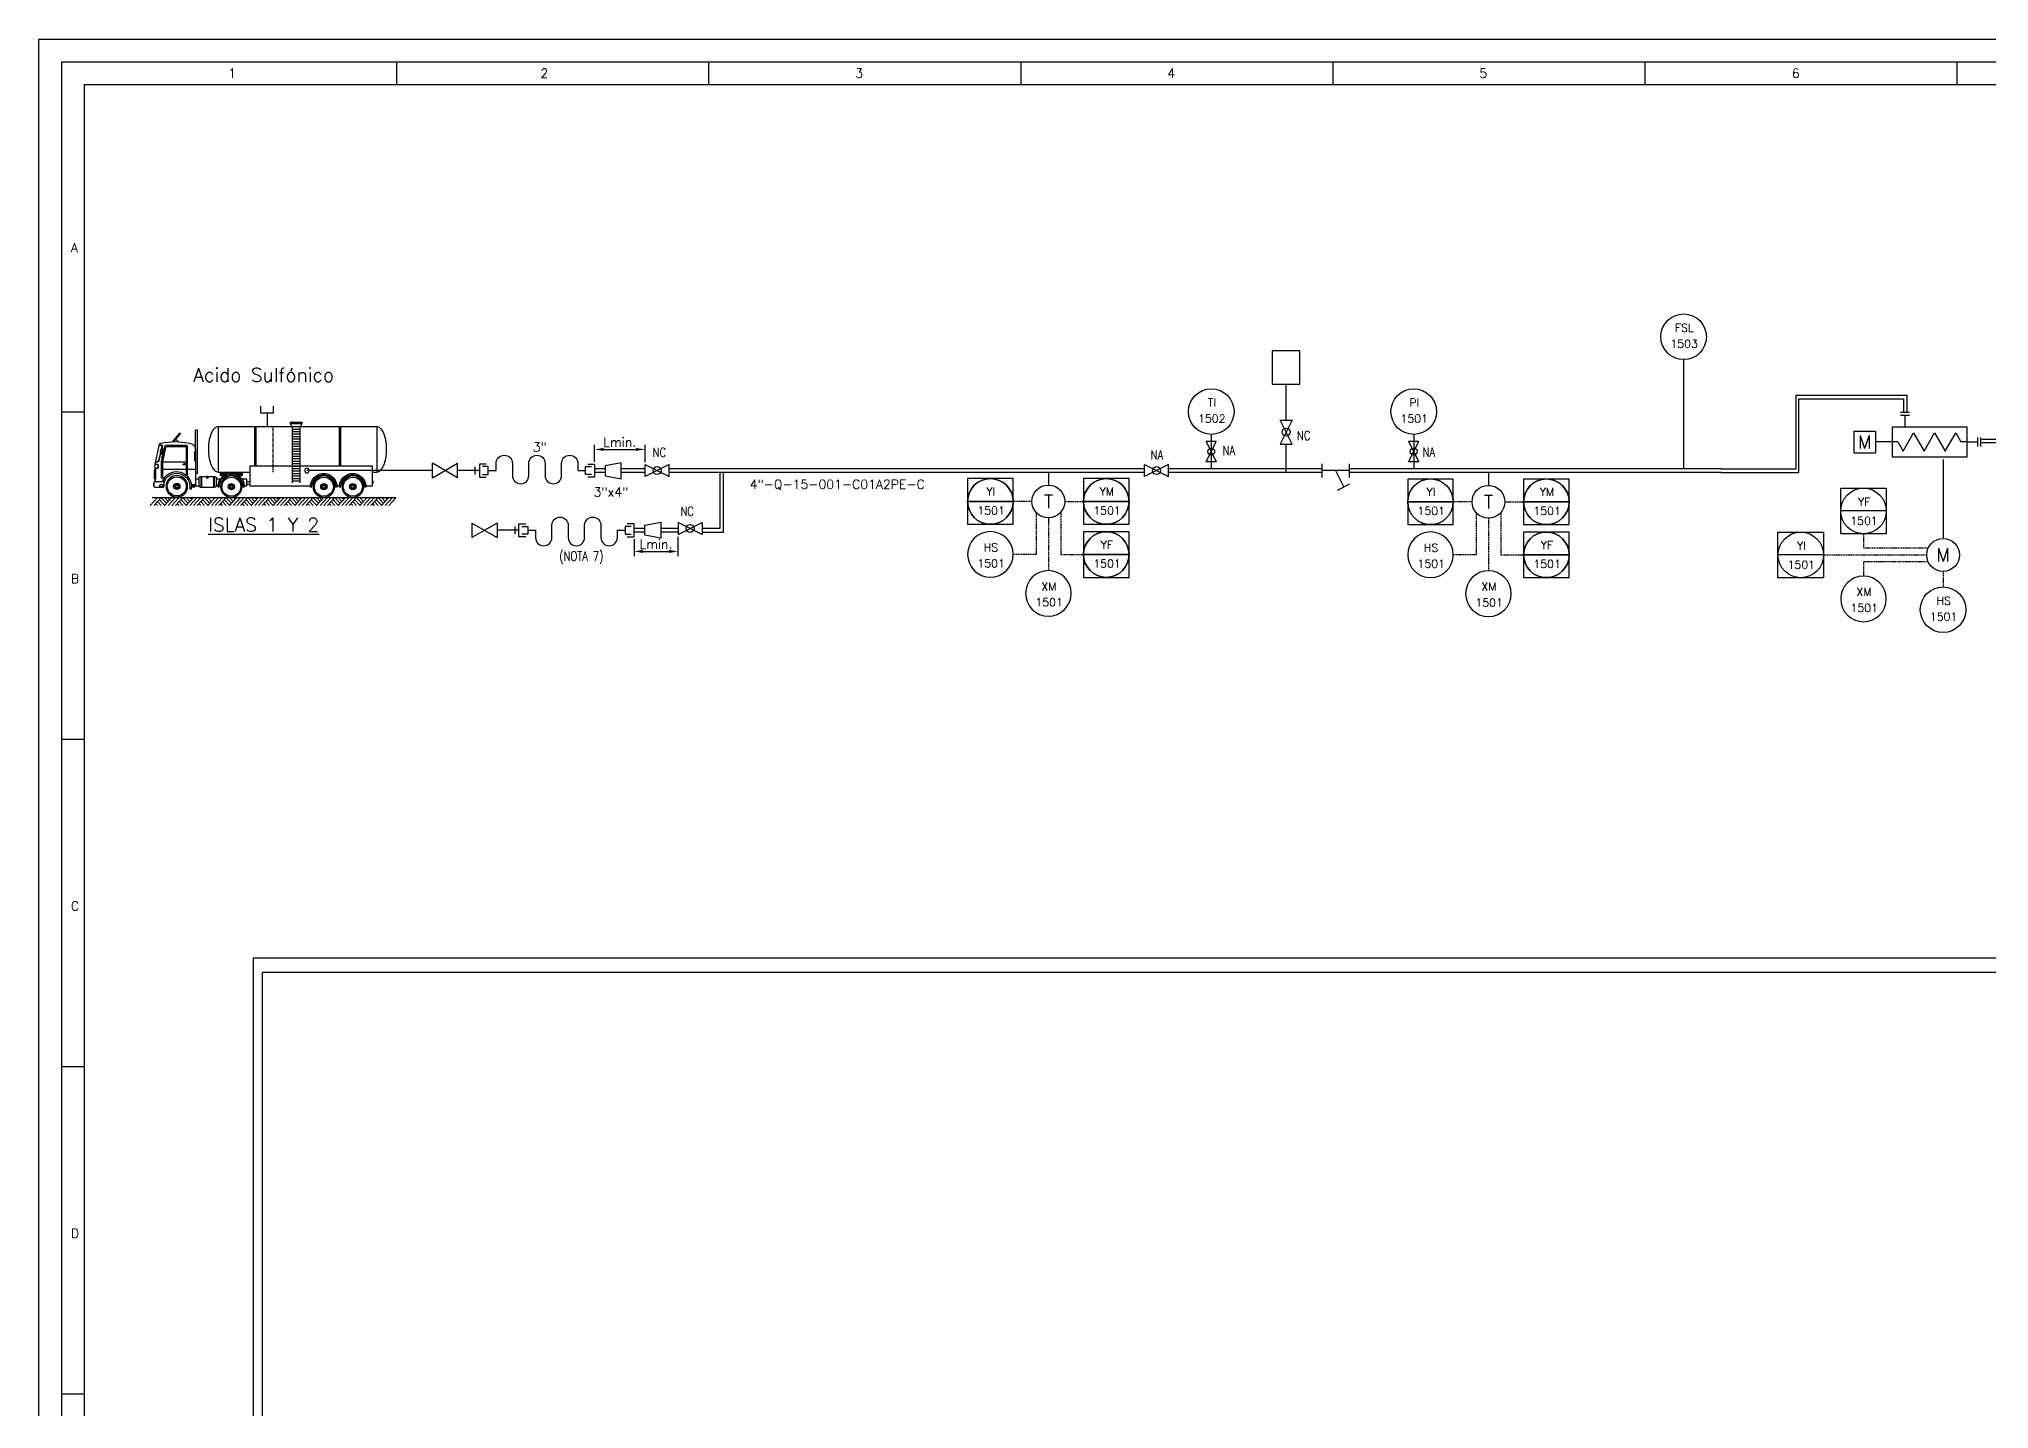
# Model space of a CAD drawing. Header units: metres. Extents: x 91 to 3133, y 1612 to 2206.
# Drawn here: x 90.8 to 518.3, y 1905.4 to 2205.7 of the extents above; entities that cross this region are included whole.
import ezdxf
from ezdxf.enums import TextEntityAlignment as Align

# ---------------------------------------------------------------- set-up
doc = ezdxf.new("R2010")
doc.units = ezdxf.units.M
doc.linetypes.add('RAYITAS', pattern=[0.375, 0.25, -0.125])
doc.linetypes.add('TRAZOS', pattern=[0.75, 0.5, -0.25])
for name, color, linetype in [('CAJETIN', 1, 'Continuous'), ('CARGACAMIONES', 7, 'Continuous'), ('COTAS', 4, 'Continuous'), ('EQUIPOS', 5, 'Continuous'), ('EQUIPOS 02', 1, 'Continuous'), ('FORMATO', 7, 'Continuous'), ('INSTRUMENTOS', 1, 'Continuous'), ('TEX', 7, 'Continuous'), ('TEX EQUIPOS', 6, 'Continuous'), ('TEXTO-VALVULAS Y ACCESORIOS', 7, 'Continuous'), ('TUBERIA', 5, 'Continuous'), ('TUBERÍA2', 1, 'TRAZOS'), ('VALVULAS Y ACCESORIOS', 1, 'Continuous')]:
    doc.layers.add(name, color=color, linetype=linetype)
doc.layers.add('TUBERÍA3', color=1, linetype='Continuous', true_color=0xff0000)
doc.styles.add('PY', font='ROMANS.shx')
doc.styles.add('PY1', font='ROMANS.shx', dxfattribs={"width": 0.8})
doc.linetypes.add('SEÑAL_MECANICA2', pattern='A,4.411183,["o",PY,S=4.130212,R=360,X=0,Y=-1.374288],0.588817,-0.374158,["",PY,S=2,R=360,X=0,Y=-0.688262],-2.183682', length=7.55784)
doc.dimstyles.new('1-5', dxfattribs={"dimtxt": 2, "dimasz": 2, "dimexe": 1, "dimexo": 0.5, "dimgap": 0.6, "dimtad": 1, "dimdec": 0, "dimlfac": 5, "dimzin": 0, "dimdsep": 46, "dimtxsty": 'PY', "dimcen": 0.7, "dimclrd": 4, "dimclre": 4, "dimclrt": 7, "dimazin": 0, "dimtfac": 1, "dimtdec": 0, "dimtofl": 0, "dimtmove": 0, "dimatfit": 3, "dimfxl": 1, "dimtolj": 1, "dimtzin": 0, "dimarcsym": 0})

# ---------------------------------------------------------------- blocks, each defined once
blk = doc.blocks.new('CAMION CISTERNA ALZ')
at = {"layer": 'CAJETIN', "color": 4, "linetype": 'RAYITAS'}
blk.add_line((38.62, 22.25), (38.62, 7.95), dxfattribs=at)
at = {"layer": 'CARGACAMIONES', "color": 4, "linetype": 'ByBlock'}
for p, q in [((55.71, 22.25), (6.06, 22.25)), ((6.06, 22.25), (6.06, 7.95)), ((17.4, 22.25), (17.4, 9.88)), ((17.83, 22.25), (17.83, 9.88)), ((33.2, 23.63), (29.46, 23.63)), ((29.46, 23.13), (29.46, 23.63)), ((33.2, 23.38), (29.46, 23.38)), ((33.2, 23.13), (29.46, 23.13)), ((29.73, 23.13), (29.73, 22.25)), ((30.12, 22.09), (30.12, 4.63)), ((32.54, 21.43), (30.12, 21.43)), ((32.54, 20.66), (30.12, 20.66)), ((32.54, 19.89), (30.12, 19.89)), ((32.54, 19.12), (30.12, 19.12)), ((32.54, 18.34), (30.12, 18.34)), ((32.54, 22.09), (32.54, 4.63)), ((32.91, 22.25), (32.91, 23.13)), ((33.2, 23.63), (33.2, 23.13)), ((43.94, 22.25), (43.94, 9.88)), ((44.37, 22.25), (44.37, 9.88)), ((55.71, 22.25), (55.71, 7.95)), ((62.23, 7.75), (62.23, 21.05)), ((62.23, 21.05), (62.83, 21.05)), ((62.83, 14.9), (62.83, 21.05)), ((67.49, 20.16), (69.67, 17.49)), ((67.79, 20.16), (67.49, 20.16)), ((69.97, 17.48), (67.79, 20.16)), ((32.54, 17.57), (30.12, 17.57)), ((32.54, 16.8), (30.12, 16.8)), ((32.54, 16.03), (30.12, 16.03)), ((32.54, 15.26), (30.12, 15.26)), ((32.54, 14.48), (30.12, 14.48)), ((32.54, 13.71), (30.12, 13.71)), ((32.54, 12.94), (30.12, 12.94)), ((62.83, 15), (62.83, 3.58)), ((62.83, 14.3), (63.22, 14.3)), ((62.83, 13.91), (63.22, 13.91)), ((62.83, 13.51), (63.22, 13.51)), ((62.83, 13.11), (63.22, 13.11)), ((62.83, 12.71), (63.22, 12.71)), ((62.83, 12.32), (63.22, 12.32)), ((65.41, 15.99), (65.41, 6.68)), ((71.82, 16.39), (65.81, 16.39)), ((65.81, 15.79), (65.81, 7.05)), ((71.82, 15.99), (66.01, 15.99)), ((69.05, 18.25), (68.14, 17.46)), ((72.2, 15.68), (73.15, 11.18)), ((72.59, 15.76), (73.06, 13.57)), ((73.06, 13.41), (73.06, 15.39)), ((73.06, 15.39), (73.35, 15.39)), ((73.35, 13.41), (73.06, 13.41)), ((73.09, 13.41), (73.55, 11.22)), ((73.15, 15.39), (73.15, 16.19)), ((73.15, 13.41), (73.15, 12.61)), ((73.15, 12.61), (73.55, 12.61)), ((73.39, 15.36), (73.23, 16.13)), ((73.53, 15.18), (73.32, 16.15)), ((73.35, 15.39), (73.35, 13.41)), ((74.15, 16.49), (73.52, 16.49)), ((74.18, 16.39), (73.52, 16.39)), ((74.2, 11.52), (73.69, 13.95)), ((74.3, 11.54), (73.74, 14.16)), ((75.44, 10.43), (74.12, 16.67)), ((7.45, 7.95), (6.06, 7.95)), ((45.78, 9.88), (7.45, 9.88)), ((7.45, 9.88), (7.45, 3.68)), ((32.54, 12.17), (30.12, 12.17)), ((32.54, 11.39), (30.12, 11.39)), ((32.54, 10.62), (30.12, 10.62)), ((32.54, 9.85), (30.12, 9.85)), ((32.54, 9.08), (30.12, 9.08)), ((32.54, 8.3), (30.12, 8.3)), ((32.54, 7.53), (30.12, 7.53)), ((32.54, 6.75), (30.12, 6.75)), ((45.78, 9.88), (45.78, 3.68)), ((55.71, 7.95), (45.78, 7.95)), ((48.23, 7.85), (48.23, 7.45)), ((54.98, 7.85), (48.23, 7.85)), ((48.23, 7.45), (51.01, 7.45)), ((50.24, 7.25), (48.23, 7.25)), ((48.23, 7.25), (48.23, 6.85)), ((48.23, 6.85), (49.44, 6.85)), ((48.43, 6.85), (48.92, 6.47)), ((48.73, 7.85), (48.73, 7.95)), ((49.32, 7.45), (49.32, 7.25)), ((52.3, 7.45), (54.98, 7.45)), ((54.98, 7.25), (53.07, 7.25)), ((53.87, 6.85), (54.98, 6.85)), ((53.89, 7.45), (53.89, 7.25)), ((54.78, 6.85), (54.34, 6.51)), ((54.49, 7.85), (54.49, 7.95)), ((54.98, 7.45), (54.98, 7.85)), ((54.98, 6.85), (54.98, 7.25)), ((56.67, 6.46), (58.95, 6.46)), ((56.97, 6.46), (56.97, 3.28)), ((57.17, 6.46), (57.17, 3.28)), ((58.95, 6.46), (58.95, 6.16)), ((59.35, 6.46), (61.44, 6.46)), ((59.35, 6.46), (59.35, 6.16)), ((60.94, 6.46), (60.94, 3.28)), ((61.14, 6.46), (61.14, 3.28)), ((62.83, 7.35), (62.63, 7.35)), ((62.83, 11.92), (63.22, 11.92)), ((62.83, 11.52), (63.22, 11.52)), ((65.41, 8.84), (62.83, 8.84)), ((73.15, 11.12), (65.81, 11.12)), ((73.15, 8.84), (65.81, 8.84)), ((66.1, 10.33), (66.1, 10.53)), ((66.1, 10.53), (66.5, 10.53)), ((66.8, 10.33), (66.1, 10.33)), ((66.8, 10.53), (66.8, 10.33)), ((73.35, 6.16), (72.5, 6.16)), ((73.15, 11.18), (73.15, 6.16)), ((73.55, 11.22), (73.55, 6.36)), ((74.55, 10.13), (74.55, 9.24)), ((74.64, 10.33), (74.64, 9.14)), ((75.27, 11.22), (74.69, 11.22)), ((75.29, 11.12), (74.69, 11.12)), ((75.44, 10.43), (74.74, 10.43)), ((74.74, 9.04), (75.44, 9.04)), ((75.44, 8.94), (75.24, 8.94)), ((75.44, 8.74), (75.24, 8.74)), ((75.34, 8.74), (75.34, 5.76)), ((75.44, 4.87), (75.44, 10.43)), ((75.44, 8.64), (75.54, 8.64)), ((75.54, 8.64), (75.54, 5.86)), ((75.64, 8.64), (75.54, 8.64)), ((75.64, 5.86), (75.64, 8.64)), ((7.15, 4.45), (7.15, 5.08)), ((7.15, 5.08), (7.45, 5.08)), ((7.45, 4.45), (7.15, 4.45)), ((9.49, 3.68), (7.45, 3.68)), ((9.48, 3.28), (9.87, 3.28)), ((17.32, 3.28), (17.72, 3.28)), ((18.22, 3.68), (17.71, 3.68)), ((18.56, 3.68), (17.75, 3.68)), ((18.55, 3.28), (18.94, 3.28)), ((26.39, 3.28), (26.79, 3.28)), ((45.78, 3.68), (26.78, 3.68)), ((32.54, 5.99), (30.12, 5.99)), ((32.54, 5.26), (30.12, 5.26)), ((46.74, 4.98), (45.78, 4.98)), ((46.74, 4.12), (45.78, 4.12)), ((46.74, 3.68), (46.74, 5.76)), ((46.74, 5.76), (48.29, 5.76)), ((47.54, 3.68), (46.74, 3.68)), ((47.54, 3.28), (47.93, 3.28)), ((55.02, 5.76), (56.27, 5.76)), ((55.38, 3.28), (55.78, 3.28)), ((56.27, 3.68), (55.77, 3.68)), ((56.27, 3.68), (56.27, 6.06)), ((61.44, 3.28), (56.67, 3.28)), ((61.83, 6.06), (61.83, 3.68)), ((61.83, 5.76), (62.83, 5.76)), ((62.83, 3.68), (61.83, 3.68)), ((64.12, 3.38), (63.03, 3.38)), ((63.05, 3.58), (63.05, 3.9)), ((63.05, 3.58), (64, 3.58)), ((64, 3.58), (64, 3.9)), ((64.12, 2.68), (64.12, 3.38)), ((64.62, 2.68), (64.12, 2.68)), ((64.62, 3.38), (64.62, 2.68)), ((72.66, 5.37), (72.66, 5.96)), ((72.66, 3.48), (72.66, 4.67)), ((72.86, 4.87), (75.64, 4.87)), ((72.86, 3.48), (72.86, 3.88)), ((72.86, 3.48), (74.05, 3.48)), ((75.64, 3.28), (72.86, 3.28)), ((74.05, 3.48), (74.05, 3.88)), ((75.44, 5.76), (75.24, 5.76)), ((75.54, 5.86), (75.44, 5.86)), ((75.54, 5.86), (75.64, 5.86)), ((75.84, 4.67), (75.84, 3.48)), ((75.84, 4.47), (76.03, 4.47)), ((76.03, 3.68), (75.84, 3.68)), ((76.03, 4.47), (76.03, 3.68))]:
    blk.add_line(p, q, dxfattribs=at)
at = {"layer": 'CARGACAMIONES', "color": 4}
for p, q in [((2.29, -2.48), (0, 0)), ((76.41, 0), (0.04, 0)), ((37.42, -1.23), (38.57, 0)), ((37.99, -1.84), (39.69, 0)), ((41.99, -2.48), (39.7, 0)), ((43.12, -2.48), (40.83, 0)), ((44.25, -2.48), (41.95, 0)), ((45.37, -2.48), (43.08, 0)), ((43.66, -0.62), (44.23, 0)), ((44.22, -1.23), (45.36, 0)), ((44.78, -1.84), (46.49, 0)), ((48.78, -2.48), (46.49, 0)), ((49.9, -2.48), (47.61, 0)), ((3.42, -2.48), (1.13, 0)), ((4.55, -2.48), (2.25, 0)), ((2.83, -0.63), (3.41, 0)), ((3.39, -1.24), (4.53, 0)), ((3.96, -1.85), (5.66, 0)), ((4.49, -2.48), (6.22, -0.61)), ((5.62, -2.49), (6.79, -1.22)), ((7.95, -2.49), (5.66, 0)), ((6.74, -2.49), (7.35, -1.83)), ((9.08, -2.49), (6.79, 0)), ((10.2, -2.49), (7.91, 0)), ((11.33, -2.49), (9.04, 0)), ((10.18, -1.24), (11.32, -0.01)), ((10.74, -1.85), (12.44, -0.01)), ((11.28, -2.49), (13.01, -0.62)), ((12.4, -2.49), (13.57, -1.23)), ((14.74, -2.49), (12.44, -0.01)), ((13.53, -2.49), (14.13, -1.84)), ((15.86, -2.49), (13.57, -0.01)), ((16.99, -2.49), (14.7, -0.01)), ((18.12, -2.49), (15.82, -0.01)), ((16.4, -0.63), (16.98, -0.01)), ((16.96, -1.24), (18.1, -0.01)), ((17.53, -1.85), (19.23, -0.01)), ((18.06, -2.49), (19.79, -0.62)), ((19.19, -2.49), (20.36, -1.23)), ((21.52, -2.49), (19.23, -0.01)), ((20.32, -2.49), (20.92, -1.84)), ((22.65, -2.49), (20.36, -0.01)), ((23.78, -2.5), (21.48, -0.01)), ((24.9, -2.5), (22.61, -0.01)), ((23.2, -0.91), (23.77, -0.28)), ((23.75, -1.25), (24.89, -0.01)), ((24.31, -1.86), (26.02, -0.01)), ((24.85, -2.5), (26.58, -0.62)), ((25.97, -2.5), (27.14, -1.23)), ((28.31, -2.5), (26.02, -0.01)), ((27.1, -2.5), (27.71, -1.84)), ((29.44, -2.5), (27.14, -0.01)), ((30.56, -2.5), (28.27, -0.02)), ((31.69, -2.5), (29.4, -0.02)), ((29.99, -0.77), (30.55, -0.14)), ((30.54, -1.25), (31.68, -0.02)), ((31.1, -1.86), (32.8, -0.02)), ((31.63, -2.5), (33.37, -0.63)), ((32.76, -2.5), (33.93, -1.24)), ((35.09, -2.5), (32.8, -0.02)), ((33.89, -2.5), (34.49, -1.85)), ((36.22, -2.5), (33.93, -0.02)), ((37.35, -2.5), (35.06, -0.02)), ((38.47, -2.5), (36.18, -0.02)), ((36.88, -0.75), (37.44, -0.12)), ((38.52, -2.48), (40.25, -0.61)), ((39.65, -2.48), (40.82, -1.22)), ((40.78, -2.48), (41.38, -1.83)), ((45.32, -2.48), (47.05, -0.61)), ((46.44, -2.48), (47.61, -1.22)), ((47.57, -2.48), (48.17, -1.83)), ((51.03, -2.48), (48.74, 0)), ((52.16, -2.48), (49.87, 0)), ((50.44, -0.63), (51.02, 0)), ((51, -1.24), (52.14, 0)), ((51.57, -1.85), (53.27, 0)), ((52.1, -2.48), (53.83, -0.61)), ((53.23, -2.49), (54.4, -1.22)), ((55.56, -2.49), (53.27, 0)), ((54.36, -2.49), (54.96, -1.83)), ((56.69, -2.49), (54.4, 0)), ((57.82, -2.49), (55.52, 0)), ((58.94, -2.49), (56.65, 0)), ((57.79, -1.24), (58.93, -0.01)), ((58.35, -1.85), (60.06, -0.01)), ((58.89, -2.49), (60.62, -0.62)), ((60.02, -2.49), (61.18, -1.23)), ((62.35, -2.49), (60.06, -0.01)), ((61.14, -2.49), (61.75, -1.84)), ((63.48, -2.49), (61.18, -0.01)), ((64.6, -2.49), (62.31, -0.01)), ((65.73, -2.49), (63.44, -0.01)), ((64.01, -0.63), (64.59, -0.01)), ((64.58, -1.24), (65.72, -0.01)), ((65.14, -1.85), (66.84, -0.01)), ((65.67, -2.49), (67.41, -0.62)), ((66.8, -2.49), (67.97, -1.23)), ((69.13, -2.49), (66.84, -0.01)), ((67.93, -2.49), (68.53, -1.84)), ((70.26, -2.49), (67.97, -0.01)), ((71.39, -2.5), (69.1, -0.01)), ((72.51, -2.5), (70.22, -0.01)), ((70.81, -0.91), (71.38, -0.28)), ((71.36, -1.25), (72.5, -0.01)), ((71.92, -1.86), (73.63, -0.01)), ((72.46, -2.5), (74.19, -0.62)), ((73.59, -2.5), (74.75, -1.23)), ((75.92, -2.5), (73.63, -0.01)), ((74.71, -2.5), (75.32, -1.84)), ((77.05, -2.5), (74.76, -0.01))]:
    blk.add_line(p, q, dxfattribs=at)
at = {"layer": 'CARGACAMIONES', "color": 4, "linetype": 'ByBlock'}
for centre, radius in [((13.55, 3.38), 3.38), ((22.62, 3.38), 3.38), ((51.61, 3.38), 3.38), ((59.15, 6.46), 0.199), ((68.69, 3.48), 3.38), ((13.55, 3.38), 0.794), ((12.95, 3.38), 0.0993), ((13.13, 3.8), 0.0993), ((13.13, 2.96), 0.0993), ((13.55, 3.38), 0.397), ((13.55, 3.98), 0.0993), ((13.55, 2.78), 0.0993), ((13.97, 3.8), 0.0993), ((13.97, 2.96), 0.0993), ((14.14, 3.38), 0.0993), ((22.62, 3.38), 0.794), ((22.02, 3.38), 0.0993), ((22.2, 3.8), 0.0993), ((22.2, 2.96), 0.0993), ((22.62, 3.38), 0.397), ((22.62, 3.98), 0.0993), ((22.62, 2.78), 0.0993), ((23.04, 3.8), 0.0993), ((23.04, 2.96), 0.0993), ((23.21, 3.38), 0.0993), ((51.61, 3.38), 0.794), ((51.01, 3.38), 0.0993), ((51.19, 3.8), 0.0993), ((51.19, 2.96), 0.0993), ((51.61, 3.38), 0.397), ((51.61, 3.98), 0.0993), ((51.61, 2.78), 0.0993), ((52.03, 3.8), 0.0993), ((52.03, 2.96), 0.0993), ((52.2, 3.38), 0.0993), ((68.69, 3.48), 0.794), ((68.09, 3.48), 0.0993), ((68.27, 3.9), 0.0993), ((68.27, 3.06), 0.0993), ((68.69, 3.48), 0.397), ((68.69, 4.07), 0.0993), ((68.69, 2.88), 0.0993), ((69.11, 3.9), 0.0993), ((69.11, 3.06), 0.0993), ((69.28, 3.48), 0.0993)]:
    blk.add_circle(centre, radius, dxfattribs=at)
at = {"layer": 'CARGACAMIONES', "color": 4, "linetype": 'Continuous'}
blk.add_circle((27.95, 8.42), 0.718, dxfattribs=at)
at = {"layer": 'CARGACAMIONES', "color": 4, "linetype": 'ByBlock'}
for centre, radius, start, end in [((13.25, 16.31), 10.04, 157.51772, 170.27274), ((8.8, 18.15), 5.23, 135.02507, 157.51772), ((6.06, 20.89), 1.36, 90, 135.02507), ((55.71, 20.89), 1.36, 44.97493, 90), ((52.97, 18.15), 5.23, 22.48228, 44.97493), ((48.52, 16.31), 10.04, 9.72726, 22.48228), ((20.34, 15.1), 17.24, 170.27274, 180), ((20.34, 15.1), 17.24, 180, 189.72726), ((41.43, 15.1), 17.24, 360, 9.72726), ((41.43, 15.1), 17.24, 350.27274, 0), ((64.81, 15), 1.99, 90, 180), ((69.28, -2.39), 19.88, 77.0128, 102.9872), ((65.81, 15.99), 0.397, 90, 180), ((66.01, 15.79), 0.199, 90, 180), ((69.75, 17.67), 0.0993, 0, 180), ((69.75, 17.67), 0.0993, 180, 0), ((71.82, 15.59), 0.794, 11.94418, 90), ((71.82, 15.59), 0.397, 11.94418, 90), ((73.52, 16.19), 0.298, 90, 191.97613), ((73.52, 16.19), 0.199, 90, 191.97613), ((72.36, 14.4), 1.4, 315, 45), ((73.73, 16.59), 0.397, 11.97613, 90), ((13.25, 13.88), 10.04, 189.72726, 202.48228), ((8.8, 12.04), 5.23, 202.48228, 224.97493), ((6.06, 9.3), 1.36, 224.97493, 270), ((13.6, 3.38), 4.12, 358.61965, 181.38035), ((13.6, 3.38), 3.72, 358.47242, 181.52758), ((13.55, 3.38), 2.98, 90, 270), ((13.55, 3.38), 2.98, 270, 90), ((22.67, 3.38), 4.12, 358.61965, 181.38035), ((22.67, 3.38), 3.72, 358.47242, 181.52758), ((22.62, 3.38), 2.98, 90, 270), ((22.62, 3.38), 2.98, 270, 90), ((51.66, 3.38), 4.12, 358.61965, 181.38035), ((51.66, 3.38), 3.72, 358.47242, 181.52758), ((51.61, 3.38), 2.98, 90, 270), ((51.61, 3.38), 2.98, 270, 90), ((55.71, 9.3), 1.36, 270, 315.02507), ((56.67, 6.06), 0.397, 90, 180), ((52.97, 12.04), 5.23, 315.02507, 337.51772), ((48.52, 13.88), 10.04, 337.51772, 350.27274), ((59.15, 6.16), 0.199, 180, 0), ((61.44, 6.06), 0.397, 0, 90), ((62.63, 7.75), 0.397, 180, 270), ((68.74, 3.48), 4.62, 31.87064, 181.38035), ((68.74, 3.48), 4.12, 17.5788, 181.38035), ((68.69, 3.48), 2.98, 90, 270), ((68.69, 3.48), 2.98, 270, 90), ((73.35, 6.36), 0.199, 270, 0), ((74.69, 11.62), 0.497, 191.97613, 270), ((74.69, 11.62), 0.397, 191.97613, 270), ((74.74, 10.33), 0.0993, 90, 180), ((74.74, 9.14), 0.0993, 180, 270), ((13.55, 3.38), 0.993, 90, 270), ((13.55, 3.38), 0.993, 270, 90), ((22.62, 3.38), 0.993, 90, 270), ((22.62, 3.38), 0.993, 270, 90), ((51.61, 3.38), 0.993, 90, 270), ((51.61, 3.38), 0.993, 270, 90), ((56.67, 3.68), 0.397, 180, 270), ((61.44, 3.68), 0.397, 270, 0), ((63.03, 3.58), 0.199, 180, 270), ((63.52, 3.42), 0.674, 45, 135), ((68.69, 3.48), 0.993, 90, 270), ((68.69, 3.48), 0.993, 270, 90), ((72.66, 5.66), 0.298, 270, 90), ((72.86, 4.67), 0.199, 90, 180), ((72.86, 3.48), 0.199, 180, 270), ((73.45, 3.28), 0.843, 45, 135), ((68.74, 3.48), 4.62, 17.5788, 25.73681), ((75.64, 4.67), 0.199, 0, 90), ((75.64, 3.48), 0.199, 270, 0)]:
    blk.add_arc(centre, radius, start, end, dxfattribs=at)
at = {"layer": 'CARGACAMIONES', "color": 4}
for start, end in [(357.70847, 177.70847), (177.70847, 357.70847)]:
    blk.add_arc((74.79, -1.38), 0.0145, start, end, dxfattribs=at)
blk = doc.blocks.new('VALV GLOB-V')
at = {"layer": 'INSTRUMENTOS', "color": 1, "flags": 128}
blk.add_lwpolyline([(5.7, -1.43), (5.7, 1.43), (0, -1.43), (0, 1.43)], close=True, dxfattribs=at)
at = {"layer": 'INSTRUMENTOS', "color": 1}
blk.add_circle((2.85, 0), 0.95, dxfattribs=at)
at = {"layer": 'INSTRUMENTOS', "color": 7, "linetype": 'SEÑAL_MECANICA2', "style": 'PY'}
blk.add_attdef('REF.', text='', height=2, dxfattribs=at).set_placement((3, -3.37), align=Align.MIDDLE)
blk = doc.blocks.new('*D25')
at = {"layer": 'COTAS', "color": 4, "lineweight": -2, "transparency": 16777216}
for p, q in [((212.58, 2112.99), (212.58, 2116.72)), ((223.65, 2112.9), (223.65, 2116.72)), ((214.58, 2115.72), (221.65, 2115.72))]:
    blk.add_line(p, q, dxfattribs=at)
at = {"layer": 'COTAS', "color": 4, "transparency": 16777216}
for points in [[(214.58, 2116.05), (214.58, 2115.39), (212.58, 2115.72)], [(221.65, 2116.05), (221.65, 2115.39), (223.65, 2115.72)]]:
    blk.add_solid(points, dxfattribs=at)
at = {"layer": 'DEFPOINTS', "color": 0, "transparency": 16777216}
for p in [(212.58, 2112.49), (223.65, 2115.72), (223.65, 2112.4)]:
    blk.add_point(p, dxfattribs=at)
at = {"layer": 'COTAS', "color": 7, "transparency": 16777216, "insert": (218.12, 2117.32), "char_height": 2, "attachment_point": 5, "style": 'PY'}
blk.add_mtext('\\A1;Lmin.', dxfattribs=at)
blk = doc.blocks.new('SEÑAL CIRCU MARCO')
at = {"color": 1, "linetype": 'Continuous', "ltscale": 0.5}
blk.add_line((5.7, 5.7), (-5.7, 5.7), dxfattribs=at)
at = {"color": 1, "flags": 128}
blk.add_lwpolyline([(5.7, 0), (-5.7, 0), (-5.7, 11.4), (5.7, 11.4)], close=True, dxfattribs=at)
at = {"color": 1}
blk.add_circle((0, 5.7), 5.7, dxfattribs=at)
at = {"style": 'PY'}
for tag, p in [('XXX', (0.18, 7.98)), ('YYY', (0.13, 3.24))]:
    blk.add_attdef(tag, text='', height=2, dxfattribs=at).set_placement(p, align=Align.MIDDLE)
blk = doc.blocks.new('SEÑAL CIR')
at = {"color": 1}
blk.add_circle((0, 5.7), 5.7, dxfattribs=at)
at = {"layer": 'INSTRUMENTOS', "linetype": 'Continuous', "style": 'PY', "flags": 4}
for p in [(0.18, 6.94), (0.13, 2.95)]:
    blk.add_attdef('---', text='', height=2, dxfattribs=at).set_placement(p, align=Align.CENTER)
blk = doc.blocks.new('REDUCCION')
at = {"color": 1}
for p, q in [((0, 2), (0, -2)), ((4, 1.25), (0, 2)), ((4, -1.25), (4, 1.25)), ((0, -2), (4, -1.25))]:
    blk.add_line(p, q, dxfattribs=at)
at = {"style": 'PY1', "width": 0.8}
blk.add_attdef('.', text='', height=2, dxfattribs=at).set_placement((2, -3.65), align=Align.MIDDLE)
blk = doc.blocks.new('*D22')
at = {"layer": 'COTAS', "color": 4, "lineweight": -2, "transparency": 16777216}
for p, q in [((221.24, 2096.08), (221.24, 2092.35)), ((230.88, 2096.58), (230.88, 2092.35)), ((223.24, 2093.35), (228.88, 2093.35))]:
    blk.add_line(p, q, dxfattribs=at)
at = {"layer": 'COTAS', "color": 4, "transparency": 16777216}
for points in [[(223.24, 2093.69), (223.24, 2093.02), (221.24, 2093.35)], [(228.88, 2093.69), (228.88, 2093.02), (230.88, 2093.35)]]:
    blk.add_solid(points, dxfattribs=at)
at = {"layer": 'DEFPOINTS', "color": 0, "transparency": 16777216}
for p in [(221.24, 2096.58), (230.88, 2097.08), (230.88, 2093.35)]:
    blk.add_point(p, dxfattribs=at)
at = {"layer": 'COTAS', "color": 7, "transparency": 16777216, "insert": (226.06, 2094.95), "char_height": 2, "attachment_point": 5, "style": 'PY'}
blk.add_mtext('\\A1;Lmin.', dxfattribs=at)
blk = doc.blocks.new('MANG-VAL')
at = {"layer": 'INSTRUMENTOS', "color": 1}
for p, q in [((0, 1.5), (0, -1.5)), ((6, 0), (0, 0)), ((3, 0), (4.8, -3.6)), ((6, 1.5), (6, -1.5)), ((3.46, -4.27), (6.14, -2.93))]:
    blk.add_line(p, q, dxfattribs=at)
blk = doc.blocks.new('MARCO-A1')
at = {"layer": 'FORMATO', "color": 5}
for p, q in [((78.42, 589), (78.42, 584)), ((146.83, 589), (146.83, 584)), ((215.25, 589), (215.25, 584)), ((283.67, 589), (283.67, 584)), ((352.08, 589), (352.08, 584)), ((420.5, 589), (420.5, 584)), ((5, 512.25), (10, 512.25)), ((5, 440.5), (10, 440.5)), ((5, 368.75), (10, 368.75)), ((5, 297), (10, 297))]:
    blk.add_line(p, q, dxfattribs=at)
at = {"layer": 'FORMATO', "color": 1}
blk.add_lwpolyline([(0, 594), (841, 594), (841, 0), (0, 0)], close=True, dxfattribs=at)
at = {"layer": 'FORMATO', "color": 5}
blk.add_lwpolyline([(5, 589), (836, 589), (836, 5), (5, 5)], close=True, dxfattribs=at)
at = {"layer": 'FORMATO', "color": 8, "linetype": 'Continuous'}
blk.add_lwpolyline([(10, 584), (831, 584), (831, 10), (10, 10)], close=True, dxfattribs=at)
at = {"layer": 'FORMATO', "color": 1, "style": 'PY'}
for s, p in [('1', (41.52, 585.5)), ('2', (109.93, 585.5)), ('3', (178.99, 585.5)), ('4', (247.4, 585.5)), ('5', (315.82, 585.5)), ('6', (384.34, 585.5)), ('A', (7, 547.25)), ('B', (7, 474.67)), ('C', (7, 402.92)), ('D', (7, 331.17))]:
    blk.add_text(s, height=2, dxfattribs=at).set_placement(p)
blk = doc.blocks.new('BOMBA VOLUMETRICA')
at = {"layer": 'EQUIPOS', "linetype": 'Continuous'}
for p, q in [((-11.27, -4.05), (-11.27, -8.85)), ((-11.27, -4.05), (-6.47, -4.05)), ((-6.47, -4.05), (-6.47, -8.85)), ((0, -3.12), (0, -0.67)), ((-1.61, -6.45), (-6.47, -6.45)), ((-1.61, -6.45), (-0.45, -8.45)), ((-0.45, -8.45), (1.86, -4.45)), ((1.86, -4.45), (4.17, -8.45)), ((4.17, -8.45), (6.48, -4.45)), ((6.48, -4.45), (8.79, -8.45)), ((8.79, -8.45), (11.1, -4.45)), ((11.1, -4.45), (12.25, -6.45)), ((13.52, -6.45), (12.25, -6.45)), ((13.52, -6.45), (15.97, -6.45)), ((-11.27, -8.85), (-6.47, -8.85))]:
    blk.add_line(p, q, dxfattribs=at)
at = {"layer": 'EQUIPOS', "linetype": 'Continuous', "flags": 128}
blk.add_lwpolyline([(-2.78, -3.12), (13.52, -3.12), (13.52, -9.79), (-2.78, -9.79)], close=True, dxfattribs=at)
at = {"layer": 'VALVULAS Y ACCESORIOS', "ltscale": 0.1}
for p, q in [((1, 0), (-1, 0)), ((1, -0.67), (-1, -0.67)), ((15.97, -7.45), (15.97, -5.45)), ((16.64, -7.45), (16.64, -5.45))]:
    blk.add_line(p, q, dxfattribs=at)
at = {"layer": 'EQUIPOS 02', "style": 'PY'}
blk.add_text('M', height=2.8, dxfattribs=at).set_placement((-8.87, -6.45), align=Align.MIDDLE)
at = {"layer": 'TEX EQUIPOS', "linetype": 'Continuous', "style": 'PY1', "width": 0.8}
blk.add_attdef('REF_EQUIPO', text='', height=3, dxfattribs=at).set_placement((2.35, -13.59), align=Align.MIDDLE_CENTER)

msp = doc.modelspace()

# ---------------------------------------------------------------- linework, layer by layer
at = {"color": 1}
for p, q in [((451.38, 2135.42), (451.38, 2111.48)), ((140.8, 2123.74), (140.8, 2120.76)), ((347.81, 2119.02), (347.81, 2111.48)), ((392.19, 2119.02), (392.19, 2111.48)), ((182.56, 2109.5), (177.05, 2112.68)), ((177.05, 2109.5), (182.56, 2112.68)), ((177.05, 2109.5), (177.05, 2112.68)), ((182.56, 2109.5), (182.56, 2112.68)), ((177.05, 2111.09), (149.5, 2111.09)), ((187.33, 2111.07), (182.56, 2111.07)), ((186.41, 2110.23), (186.41, 2111.91)), ((191.22, 2099.58), (185.7, 2096.39)), ((185.7, 2099.58), (191.22, 2096.39)), ((185.7, 2099.58), (185.7, 2096.39)), ((191.22, 2099.58), (191.22, 2096.39)), ((195.99, 2098), (191.22, 2098)), ((195.07, 2098.84), (195.07, 2097.17))]:
    msp.add_line(p, q, dxfattribs=at)
at = {"color": 5, "linetype": 'ByBlock'}
for p, q in [((476.02, 2111.48), (476.02, 2127.65)), ((476.02, 2127.65), (500.35, 2127.65)), ((500.35, 2127.65), (500.35, 2123.81)), ((459.71, 2111.48), (476.02, 2111.48))]:
    msp.add_line(p, q, dxfattribs=at)
at = {"color": 4, "linetype": 'ByBlock'}
for p, q in [((476.65, 2110.68), (476.65, 2126.84)), ((476.65, 2126.84), (499.56, 2126.84)), ((499.56, 2126.84), (499.56, 2123.81)), ((459.71, 2110.68), (476.65, 2110.68))]:
    msp.add_line(p, q, dxfattribs=at)
at = {"color": 1, "linetype": 'ByBlock'}
msp.add_line((508.37, 2096.37), (508.37, 2113.55), dxfattribs=at)
at = {"color": 5}
for p, q in [((240.89, 2097.6), (240.89, 2110.65)), ((236.16, 2097.6), (240.89, 2097.6))]:
    msp.add_line(p, q, dxfattribs=at)
at = {"color": 1, "flags": 128}
for points in [[(139.37, 2125.24), (139.37, 2123.74), (142.22, 2123.74), (142.22, 2125.24)], [(188.83, 2112.49), (187.33, 2112.49), (187.33, 2109.64), (188.83, 2109.64)], [(211.08, 2112.49), (212.58, 2112.49), (212.58, 2109.64), (211.08, 2109.64)], [(197.49, 2096.58), (195.99, 2096.58), (195.99, 2099.43), (197.49, 2099.43)], [(219.74, 2096.58), (221.24, 2096.58), (221.24, 2099.43), (219.74, 2099.43)]]:
    msp.add_lwpolyline(points, dxfattribs=at)
at = {"color": 1}
for centre in [(312.09, 2104.32), (408.58, 2104.25), (508.27, 2092.59)]:
    msp.add_circle(centre, 3.6, dxfattribs=at)
at = {"layer": 'INSTRUMENTOS', "color": 1, "ltscale": 0.1, "flags": 128}
for points in [[(187.99, 2110.22), (189.29, 2110.22), (189.29, 2111.95), (187.99, 2111.95)], [(211.92, 2110.22), (210.63, 2110.22), (210.63, 2111.95), (211.92, 2111.95)], [(196.65, 2098.86), (197.95, 2098.86), (197.95, 2097.13), (196.65, 2097.13)], [(220.58, 2098.86), (219.29, 2098.86), (219.29, 2097.13), (220.58, 2097.13)]]:
    msp.add_lwpolyline(points, dxfattribs=at)
at = {"layer": 'TUBERIA', "color": 5, "linetype": 'Continuous'}
for p, q in [((516.74, 2117.94), (524.66, 2117.94)), ((214.94, 2111.48), (212.58, 2111.48)), ((223.65, 2111.48), (218.45, 2111.48)), ((333.2, 2111.48), (228.91, 2111.48)), ((357.86, 2111.48), (338.46, 2111.48)), ((372.06, 2111.48), (357.86, 2111.48)), ((451.38, 2111.48), (378.06, 2111.48)), ((459.71, 2111.48), (451.38, 2111.48)), ((223.6, 2097.59), (221.24, 2097.59)), ((230.86, 2097.59), (227.11, 2097.59))]:
    msp.add_line(p, q, dxfattribs=at)
at = {"layer": 'TUBERIA', "color": 4, "linetype": 'Continuous'}
for p, q in [((524.66, 2117.14), (516.74, 2117.14)), ((214.94, 2110.68), (212.58, 2110.68)), ((223.65, 2110.68), (218.45, 2110.68)), ((333.2, 2110.68), (228.91, 2110.68)), ((357.86, 2110.68), (338.46, 2110.68)), ((372.06, 2110.68), (357.86, 2110.68)), ((451.38, 2110.68), (378.06, 2110.68)), ((459.71, 2110.68), (451.38, 2110.68)), ((223.6, 2098.39), (221.24, 2098.39)), ((230.92, 2098.39), (227.11, 2098.39))]:
    msp.add_line(p, q, dxfattribs=at)
at = {"layer": 'TUBERIA', "color": 1, "linetype": 'TRAZOS', "ltscale": 0.5}
for p, q in [((482.07, 2092.59), (504.67, 2092.59)), ((508.27, 2088.99), (508.27, 2085.58))]:
    msp.add_line(p, q, dxfattribs=at)
at = {"layer": 'TUBERIA', "color": 4, "linetype": 'Continuous'}
msp.add_lwpolyline([(361.17, 2130.03), (367.23, 2130.03), (367.23, 2137.34), (361.17, 2137.34)], close=True, dxfattribs=at)
for points in [[(364.2, 2122.16), (364.2, 2130.03)], [(674.35, 2117.14), (674.35, 2004.17), (137.72, 2004.17), (137.72, 1885.91)], [(364.2, 2110.68), (364.2, 2116.9)], [(240.05, 2110.68), (240.05, 2098.39), (236.18, 2098.39)]]:
    msp.add_lwpolyline(points, dxfattribs=at)
at = {"layer": 'TUBERIA', "color": 5, "linetype": 'Continuous'}
msp.add_lwpolyline([(675.15, 2117.94), (675.93, 2117.94), (675.93, 2001.05), (139.67, 2001.05), (139.67, 1886.71)], dxfattribs=at)
at = {"layer": 'TUBERIA', "color": 5, "linetype": 'Continuous', "flags": 128}
for points in [[(189.29, 2111.08), (190.99, 2111.08), (190.99, 2112.67, -1), (194.58, 2112.67), (194.58, 2109.99, 1), (198.16, 2109.99), (198.16, 2112.67, -1), (201.75, 2112.67), (201.75, 2109.99, 1), (205.34, 2109.99), (205.34, 2112.67, -1), (208.92, 2112.67), (208.92, 2111.08), (210.63, 2111.08)], [(197.95, 2097.99), (199.65, 2097.99), (199.65, 2096.4, 1), (203.24, 2096.4), (203.24, 2099.09, -1), (206.82, 2099.09), (206.82, 2096.4, 1), (210.41, 2096.4), (210.41, 2099.09, -1), (213.99, 2099.09), (213.99, 2096.4, 1), (217.58, 2096.4), (217.58, 2097.99), (219.29, 2097.99)]]:
    msp.add_lwpolyline(points, format="xyb", dxfattribs=at)
at = {"layer": 'TUBERÍA2', "ltscale": 0.5}
for points in [[(308.49, 2104.32), (304.38, 2104.32)], [(315.69, 2104.32), (319.79, 2104.32)], [(404.98, 2104.25), (400.88, 2104.25)], [(412.18, 2104.25), (416.29, 2104.25)], [(309.38, 2101.95), (309.38, 2092.69), (304.38, 2092.69)], [(312.09, 2100.72), (312.09, 2089.17)], [(314.79, 2101.95), (314.79, 2092.69), (319.79, 2092.69)], [(405.88, 2101.87), (405.88, 2092.61), (400.88, 2092.61)], [(408.58, 2100.65), (408.58, 2089.1)], [(411.29, 2101.87), (411.29, 2092.61), (416.29, 2092.61)]]:
    msp.add_lwpolyline(points, dxfattribs=at)
at = {"layer": 'TUBERÍA2', "color": 1, "ltscale": 0.5}
for points in [[(490.82, 2097.23), (490.82, 2094.13), (505.02, 2094.13)], [(505.02, 2091.05), (490.82, 2091.05), (490.82, 2087.95)]]:
    msp.add_lwpolyline(points, dxfattribs=at)
at = {"layer": 'TUBERÍA3'}
for points in [[(312.09, 2110.68), (312.09, 2107.92)], [(408.58, 2110.61), (408.58, 2107.85)], [(294.38, 2104.32), (304.38, 2104.32)], [(319.79, 2104.32), (329.79, 2104.32)], [(390.88, 2104.24), (400.88, 2104.25)], [(416.29, 2104.24), (426.29, 2104.25)], [(319.79, 2092.68), (329.79, 2092.69)], [(416.29, 2092.61), (426.29, 2092.61)]]:
    msp.add_lwpolyline(points, dxfattribs=at)
for centre in [(299.38, 2104.32), (324.79, 2104.32), (395.88, 2104.25), (421.29, 2104.25), (324.79, 2092.68), (421.29, 2092.61)]:
    msp.add_circle(centre, 5, dxfattribs=at)

# ---------------------------------------------------------------- block references
msp.add_blockref('MARCO-A1', (90.77, 1611.7))
at = {"linetype": 'Continuous'}
ref = msp.add_blockref('SEÑAL CIR', (451.38, 2135.42), dxfattribs=dict(at, xscale=0.877100000000155, yscale=0.877100000000155, zscale=0.877100000000155))
ref.add_attrib('---', 'FSL', dxfattribs={"layer": 'INSTRUMENTOS', "color": 7, "linetype": 'Continuous', "height": 1.754, "style": 'PY'}).set_placement((451.54, 2141.51), align=Align.CENTER)
ref.add_attrib('---', '1503', dxfattribs={"layer": 'INSTRUMENTOS', "color": 7, "linetype": 'Continuous', "height": 1.754, "style": 'PY'}).set_placement((451.49, 2138.01), align=Align.CENTER)
ref = msp.add_blockref('SEÑAL CIR', (347.81, 2119.02), dxfattribs=dict(at, xscale=0.877100000000155, yscale=0.877100000000155, zscale=0.877100000000155))
ref.add_attrib('---', 'TI', dxfattribs={"layer": 'INSTRUMENTOS', "color": 7, "linetype": 'Continuous', "height": 1.754, "style": 'PY'}).set_placement((347.96, 2125.11), align=Align.CENTER)
ref.add_attrib('---', '1502', dxfattribs={"layer": 'INSTRUMENTOS', "color": 7, "linetype": 'Continuous', "height": 1.754, "style": 'PY'}).set_placement((347.92, 2121.61), align=Align.CENTER)
ref = msp.add_blockref('SEÑAL CIR', (392.19, 2119.02), dxfattribs=dict(at, xscale=0.877100000000155, yscale=0.877100000000155, zscale=0.877100000000155))
ref.add_attrib('---', 'PI', dxfattribs={"layer": 'INSTRUMENTOS', "color": 7, "linetype": 'Continuous', "height": 1.754, "style": 'PY'}).set_placement((392.34, 2125.11), align=Align.CENTER)
ref.add_attrib('---', '1501', dxfattribs={"layer": 'INSTRUMENTOS', "color": 7, "linetype": 'Continuous', "height": 1.754, "style": 'PY'}).set_placement((392.3, 2121.61), align=Align.CENTER)
at = {"linetype": 'Continuous', "xscale": 0.9232631578947803, "yscale": 0.9232631578947803, "zscale": 0.9232631578947803}
for p, rotation in [((364.2, 2122.16), 270), ((236.15, 2098.39), 180)]:
    msp.add_blockref('VALV GLOB-V', p, dxfattribs=dict(at, rotation=rotation))
at = {"linetype": 'Continuous'}
for name, p in [('BOMBA VOLUMETRICA', (499.94, 2123.81)), ('MANG-VAL', (372.06, 2111.08)), ('MANG-VAL', (372.06, 2111.08))]:
    msp.add_blockref(name, p, dxfattribs=at)
at = {"linetype": 'Continuous', "xscale": 0.9232631578947803, "yscale": 0.9232631578947803, "zscale": 0.9232631578947803}
for p in [(223.65, 2111.08), (333.2, 2111.08)]:
    msp.add_blockref('VALV GLOB-V', p, dxfattribs=at)
ref = msp.add_blockref('SEÑAL CIRCU MARCO', (299.38, 2109.32), dxfattribs=dict(xscale=-0.8771000000000413, yscale=0.8771000000000413, zscale=0.8771000000000413, rotation=180))
ref.add_attrib('XXX', '1501', dxfattribs={"height": 1.754, "style": 'PY'}).set_placement((299.54, 2102.32), align=Align.MIDDLE)
ref.add_attrib('YYY', 'YI', dxfattribs={"height": 1.754, "style": 'PY'}).set_placement((299.49, 2106.48), align=Align.MIDDLE)
ref = msp.add_blockref('SEÑAL CIRCU MARCO', (324.79, 2109.32), dxfattribs=dict(xscale=-0.8771000000000413, yscale=0.8771000000000413, zscale=0.8771000000000413, rotation=180))
ref.add_attrib('XXX', '1501', dxfattribs={"height": 1.754, "style": 'PY'}).set_placement((324.95, 2102.32), align=Align.MIDDLE)
ref.add_attrib('YYY', 'YM', dxfattribs={"height": 1.754, "style": 'PY'}).set_placement((324.9, 2106.48), align=Align.MIDDLE)
ref = msp.add_blockref('SEÑAL CIRCU MARCO', (395.88, 2109.24), dxfattribs=dict(xscale=-0.8771000000000413, yscale=0.8771000000000413, zscale=0.8771000000000413, rotation=180))
ref.add_attrib('XXX', '1501', dxfattribs={"height": 1.754, "style": 'PY'}).set_placement((396.04, 2102.24), align=Align.MIDDLE)
ref.add_attrib('YYY', 'YI', dxfattribs={"height": 1.754, "style": 'PY'}).set_placement((395.99, 2106.4), align=Align.MIDDLE)
ref = msp.add_blockref('SEÑAL CIRCU MARCO', (421.29, 2109.24), dxfattribs=dict(xscale=-0.8771000000000413, yscale=0.8771000000000413, zscale=0.8771000000000413, rotation=180))
ref.add_attrib('XXX', '1501', dxfattribs={"height": 1.754, "style": 'PY'}).set_placement((421.45, 2102.24), align=Align.MIDDLE)
ref.add_attrib('YYY', 'YM', dxfattribs={"height": 1.754, "style": 'PY'}).set_placement((421.4, 2106.4), align=Align.MIDDLE)
for p, xscale, yscale, zscale, values in [((490.82, 2097.23), 0.8771000000000413, 0.8771000000000413, 0.8771000000000413, {'XXX': 'YF', 'YYY': '1501'}), ((477.07, 2087.59), 0.877100000000155, 0.877100000000155, 0.877100000000155, {'XXX': 'YI', 'YYY': '1501'})]:
    msp.add_blockref('SEÑAL CIRCU MARCO', p, dxfattribs=dict(xscale=xscale, yscale=yscale, zscale=zscale)).add_auto_attribs(values)
at = {"linetype": 'Continuous'}
ref = msp.add_blockref('SEÑAL CIR', (299.38, 2097.71), dxfattribs=dict(at, xscale=-0.8771000000000413, yscale=0.8771000000000413, zscale=0.8771000000000413, rotation=180))
ref.add_attrib('---', '1501', dxfattribs={"layer": 'INSTRUMENTOS', "color": 7, "linetype": 'Continuous', "height": 1.754, "style": 'PY'}).set_placement((299.54, 2089.87), align=Align.CENTER)
ref.add_attrib('---', 'HS', dxfattribs={"layer": 'INSTRUMENTOS', "color": 7, "linetype": 'Continuous', "height": 1.754, "style": 'PY'}).set_placement((299.49, 2093.37), align=Align.CENTER)
ref = msp.add_blockref('SEÑAL CIRCU MARCO', (324.79, 2097.68), dxfattribs=dict(xscale=-0.8771000000000413, yscale=0.8771000000000413, zscale=0.8771000000000413, rotation=180))
ref.add_attrib('XXX', '1501', dxfattribs={"height": 1.754, "style": 'PY'}).set_placement((324.95, 2090.68), align=Align.MIDDLE)
ref.add_attrib('YYY', 'YF', dxfattribs={"height": 1.754, "style": 'PY'}).set_placement((324.9, 2094.84), align=Align.MIDDLE)
ref = msp.add_blockref('SEÑAL CIR', (395.88, 2097.63), dxfattribs=dict(at, xscale=-0.8771000000000413, yscale=0.8771000000000413, zscale=0.8771000000000413, rotation=180))
ref.add_attrib('---', '1501', dxfattribs={"layer": 'INSTRUMENTOS', "color": 7, "linetype": 'Continuous', "height": 1.754, "style": 'PY'}).set_placement((396.04, 2089.79), align=Align.CENTER)
ref.add_attrib('---', 'HS', dxfattribs={"layer": 'INSTRUMENTOS', "color": 7, "linetype": 'Continuous', "height": 1.754, "style": 'PY'}).set_placement((395.99, 2093.29), align=Align.CENTER)
ref = msp.add_blockref('SEÑAL CIRCU MARCO', (421.29, 2097.61), dxfattribs=dict(xscale=-0.8771000000000413, yscale=0.8771000000000413, zscale=0.8771000000000413, rotation=180))
ref.add_attrib('XXX', '1501', dxfattribs={"height": 1.754, "style": 'PY'}).set_placement((421.45, 2090.61), align=Align.MIDDLE)
ref.add_attrib('YYY', 'YF', dxfattribs={"height": 1.754, "style": 'PY'}).set_placement((421.4, 2094.77), align=Align.MIDDLE)
ref = msp.add_blockref('SEÑAL CIR', (312.09, 2089.17), dxfattribs=dict(at, xscale=-0.8771000000000413, yscale=0.8771000000000413, zscale=0.8771000000000413, rotation=180))
ref.add_attrib('---', '1501', dxfattribs={"layer": 'INSTRUMENTOS', "color": 7, "linetype": 'Continuous', "height": 1.754, "style": 'PY'}).set_placement((312.25, 2081.33), align=Align.CENTER)
ref.add_attrib('---', 'XM', dxfattribs={"layer": 'INSTRUMENTOS', "color": 7, "linetype": 'Continuous', "height": 1.754, "style": 'PY'}).set_placement((312.2, 2084.83), align=Align.CENTER)
ref = msp.add_blockref('SEÑAL CIR', (408.58, 2089.1), dxfattribs=dict(at, xscale=-0.8771000000000413, yscale=0.8771000000000413, zscale=0.8771000000000413, rotation=180))
ref.add_attrib('---', '1501', dxfattribs={"layer": 'INSTRUMENTOS', "color": 7, "linetype": 'Continuous', "height": 1.754, "style": 'PY'}).set_placement((408.74, 2081.26), align=Align.CENTER)
ref.add_attrib('---', 'XM', dxfattribs={"layer": 'INSTRUMENTOS', "color": 7, "linetype": 'Continuous', "height": 1.754, "style": 'PY'}).set_placement((408.69, 2084.76), align=Align.CENTER)
ref = msp.add_blockref('SEÑAL CIR', (490.82, 2087.95), dxfattribs=dict(at, xscale=-0.8771000000000413, yscale=0.8771000000000413, zscale=0.8771000000000413, rotation=180))
ref.add_attrib('---', '1501', dxfattribs={"layer": 'INSTRUMENTOS', "color": 7, "linetype": 'Continuous', "height": 1.754, "style": 'PY'}).set_placement((490.97, 2080.11), align=Align.CENTER)
ref.add_attrib('---', 'XM', dxfattribs={"layer": 'INSTRUMENTOS', "color": 7, "linetype": 'Continuous', "height": 1.754, "style": 'PY'}).set_placement((490.93, 2083.61), align=Align.CENTER)
ref = msp.add_blockref('SEÑAL CIR', (508.27, 2075.58), dxfattribs=dict(at, xscale=0.877100000000155, yscale=0.877100000000155, zscale=0.877100000000155))
ref.add_attrib('---', 'HS', dxfattribs={"layer": 'INSTRUMENTOS', "color": 7, "linetype": 'Continuous', "height": 1.754, "style": 'PY'}).set_placement((508.43, 2081.67), align=Align.CENTER)
ref.add_attrib('---', '1501', dxfattribs={"layer": 'INSTRUMENTOS', "color": 7, "linetype": 'Continuous', "height": 1.754, "style": 'PY'}).set_placement((508.38, 2078.17), align=Align.CENTER)
at = {"layer": 'INSTRUMENTOS', "color": 252, "linetype": 'Continuous', "xscale": -0.7000000000000455, "yscale": 0.7000000000000455, "zscale": 0.7}
msp.add_blockref('CAMION CISTERNA ALZ', (169.07, 2105.19), dxfattribs=at)
at = {"layer": 'INSTRUMENTOS', "linetype": 'Continuous', "xscale": 0.7747368421053125, "yscale": 0.7747368421053125, "zscale": 0.7747368421053125, "rotation": 90}
for p in [(347.81, 2113.04), (392.19, 2113.04)]:
    msp.add_blockref('VALV GLOB-V', p, dxfattribs=at)
at = {"layer": 'TUBERIA', "color": 5, "linetype": 'Continuous', "xscale": 0.8770999999999276, "yscale": 0.8770999999999276, "zscale": 0.8770999999999276, "rotation": 180}
msp.add_blockref('REDUCCION', (218.45, 2111.06), dxfattribs=at)
at = {"layer": 'TUBERIA', "color": 5, "linetype": 'Continuous', "xscale": -0.8770999999999276, "yscale": 0.8770999999999276, "zscale": 0.8770999999999276}
msp.add_blockref('REDUCCION', (227.11, 2098.01), dxfattribs=at)

# ---------------------------------------------------------------- texts
at = {"color": 7, "style": 'PY'}
for s, p in [('T', (312.09, 2104.32)), ('T', (408.59, 2104.25)), ('M', (508.27, 2092.59))]:
    msp.add_text(s, height=2.92, dxfattribs=at).set_placement(p, align=Align.MIDDLE)
at = {"layer": 'EQUIPOS', "color": 6, "char_height": 3, "attachment_point": 2, "style": 'PY'}
for s, insert, width in [('Acido Sulfónico', (140.04, 2133.57), 39.4248), ('{\\LISLAS 1 Y 2}', (140.04, 2100.72), 59.9833)]:
    msp.add_mtext(s, dxfattribs=dict(at, insert=insert, width=width))
at = {"layer": 'TEX', "color": 7, "char_height": 2, "width": 28.6036, "attachment_point": 5, "style": 'PY1'}
for s, insert in [('NA', (351.65, 2115.5)), ('NC', (368.07, 2118.76)), ('NC', (226.78, 2115.08)), ('NA', (335.89, 2114.48)), ('NA', (395.5, 2115.13)), ('NC', (232.89, 2102.17)), ('(NOTA 7)', (209.69, 2092))]:
    msp.add_mtext(s, dxfattribs=dict(at, insert=insert))
at = {"layer": 'TEXTO-VALVULAS Y ACCESORIOS', "style": 'PY'}
for s, p in [('3"', (200.58, 2115.27)), ('4"-Q-15-001-C01A2PE-C', (265.79, 2107.08)), ('3"x4"', (216.19, 2105.39))]:
    msp.add_text(s, height=2, dxfattribs=at).set_placement(p, align=Align.CENTER)

# ---------------------------------------------------------------- dimensions: what is measured, and where the dimension line sits
at = {"layer": 'COTAS', "color": 1}
for base, p1, p2, picture, middle in [((223.65, 2115.72), (212.58, 2112.49), (223.65, 2112.4), '*D25', (218.12, 2117.32)), ((230.88, 2093.35), (221.24, 2096.58), (230.88, 2097.08), '*D22', (226.06, 2094.95))]:
    dim = msp.add_linear_dim(base=base, p1=p1, p2=p2, text='Lmin.', dimstyle='1-5', dxfattribs=at)
    dim.commit()
    dim.dimension.update_dxf_attribs({"geometry": picture, "text_midpoint": middle})

doc.saveas('drawing.dxf')
